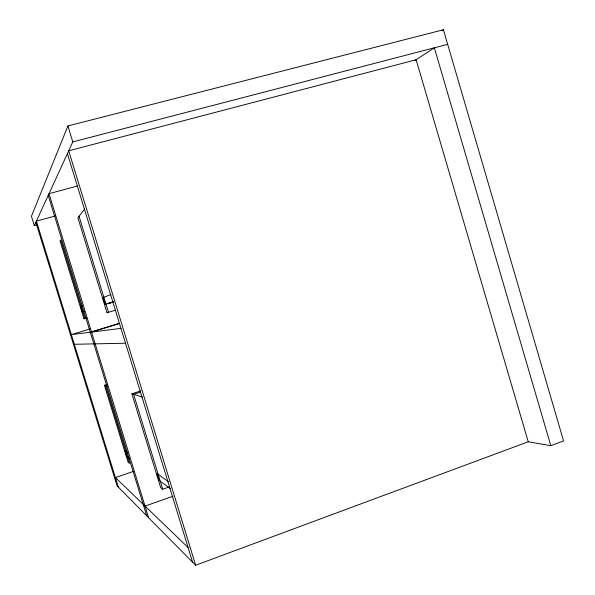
<?xml version="1.0" encoding="UTF-8"?>
<svg xmlns="http://www.w3.org/2000/svg" width="595" height="595" viewBox="0 0 595 595"><rect width="100%" height="100%" fill="white"/><g stroke="black" fill="none" stroke-linecap="round" stroke-linejoin="round"><path stroke-width="0.89" d="M528.308 441.78L550.814 445.7L563.562 440.917L443.416 29.75L67.912 125.954L31.438 216.253L34.331 225.639L37.009 224.895M34.331 225.639L72.791 141.907L67.912 125.954M84.609 209.038L77.893 217.763L107.011 312.725L108.483 312.345L79.031 216.283M441.884 30.791L443.416 29.75M415.02 60.474L434.35 47.808L550.814 445.7M82.363 305.718L80.675 306.38L82.393 311.951L84.111 311.378M110.871 294.547L103.136 297.574L105.218 304.38L113.08 301.777M195.636 565.25L528.241 441.773L416.136 59.745L68.7 150.81L195.636 565.25L117.074 485.862L35.856 222.307M145.031 506.1L172.989 496.245M140.703 390.937L131.874 393.801L160.65 487.625L162.718 489.239L168.854 487.089M133.659 471.322L115.4 477.584L188.094 547.541M140.68 392.053L133.622 394.344L162.718 489.239M105.598 385.634L129.509 463.401L128.111 462.315L104.423 385.27L107.07 384.422M89.897 328.961L71.355 334.628L120.963 328.388M92.924 331.437L119.342 323.338M91.541 332.084L119.558 323.494M83.969 318.756L84.951 318.504L60.802 239.949L60.035 240.945L83.969 318.756L86.729 317.968M107.011 312.725L115.579 310.196M108.773 303.309L113.221 301.97M108.431 303.562L113.764 301.955M55.186 215.955L36.392 221.154L118.346 487.149M77.7 185.923L48.998 193.702L148.609 517.724M72.791 141.907L447.678 44.335M74.33 344.282L125.508 343.226M104.423 385.27L107.301 386.162M131.874 393.801L142.428 397.081M127.977 452.795L125.054 450.705L126.75 456.224L129.68 458.403M168.415 481.697L157.117 473.62L159.177 480.344L170.177 488.525M67.413 153.607L192.572 562.156M48.217 195.413L146.727 515.82"/></g></svg>
